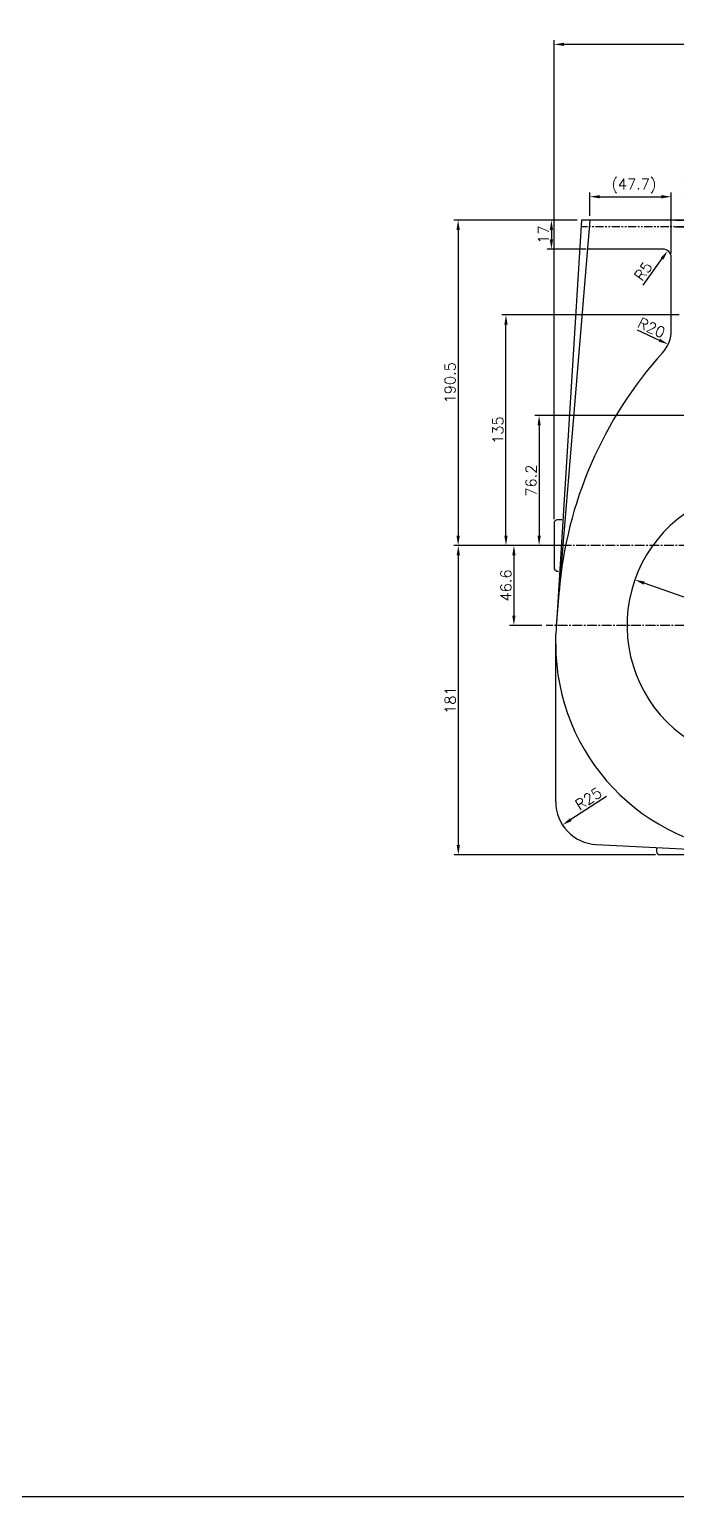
# Model space of a CAD drawing. Header units: millimetres. Extents: x -3508 to 12243, y -3609 to 4092.
# Drawn here: x 6029 to 6408, y -654 to 205 of the extents above; entities that cross this region are included whole.
import ezdxf

# ---------------------------------------------------------------- set-up
doc = ezdxf.new("R2010")
doc.units = ezdxf.units.MM
doc.header["$LTSCALE"] = 0.3
doc.header["$PDSIZE"] = -50
doc.linetypes.add('CENTER2', pattern=[28.575, 19.05, -3.175, 3.175, -3.175])
doc.linetypes.add('PHANTOM2', pattern=[31.75, 15.875, -3.175, 3.175, -3.175, 3.175, -3.175])
doc.layers.add('center', color=1, linetype='CENTER2')
doc.layers.add('CHAIN ...', color=8, linetype='PHANTOM2')
doc.styles.add('rs', font='romans.shx')
doc.dimstyles.new('sarab', dxfattribs={"dimscale": 3, "dimtxt": 2.5, "dimasz": 2.3, "dimexe": 1, "dimexo": 1, "dimtad": 1, "dimdec": 3, "dimdsep": 46, "dimtxsty": 'rs', "dimcen": 0, "dimclrd": 1, "dimclre": 1, "dimclrt": 7, "dimadec": 3, "dimazin": 2, "dimtfac": 1, "dimtdec": 3, "dimtmove": 0, "dimatfit": 3, "dimfxl": 0, "dimarcsym": 0})

# ---------------------------------------------------------------- blocks, each defined once
blk = doc.blocks.new('*D82')
at = {"color": 1, "lineweight": -2, "transparency": 16777216}
blk.add_line((6458.95, -143.57), (6388.96, -118.8), dxfattribs=at)
at = {"color": 1, "transparency": 16777216}
blk.add_solid([(6389.28, -117.9), (6388.64, -119.7), (6383.54, -116.88)], dxfattribs=at)
at = {"layer": 'Defpoints', "color": 0, "transparency": 16777216}
for p in [(6383.54, -116.88), (6458.95, -143.57)]:
    blk.add_point(p, dxfattribs=at)
at = {"color": 7, "transparency": 16777216, "insert": (6429.19, -128.07), "char_height": 6.25, "attachment_point": 5, "rotation": 340.51069, "style": 'rs'}
blk.add_mtext('R80', dxfattribs=at)
blk = doc.blocks.new('*D86')
at = {"color": 1, "lineweight": -2, "transparency": 16777216}
for p, q in [((6343.81, -96.82), (6310.19, -96.82)), ((6312.69, -102.57), (6312.69, -137.82)), ((6329.03, -143.57), (6310.19, -143.57))]:
    blk.add_line(p, q, dxfattribs=at)
at = {"color": 1, "transparency": 16777216}
for points in [[(6311.73, -102.57), (6313.65, -102.57), (6312.69, -96.82)], [(6311.73, -137.82), (6313.65, -137.82), (6312.69, -143.57)]]:
    blk.add_solid(points, dxfattribs=at)
at = {"layer": 'Defpoints', "color": 0, "transparency": 16777216}
for p in [(6346.31, -96.82), (6312.69, -143.57), (6331.53, -143.57)]:
    blk.add_point(p, dxfattribs=at)
at = {"color": 7, "transparency": 16777216, "insert": (6308, -120.2), "char_height": 6.25, "attachment_point": 5, "rotation": 90, "style": 'rs'}
blk.add_mtext('46.6', dxfattribs=at)
blk = doc.blocks.new('*D94')
at = {"color": 1, "lineweight": -2, "transparency": 16777216}
for p, q in [((6462.55, -20.82), (6324.97, -20.82)), ((6327.47, -26.57), (6327.47, -91.07)), ((6342.25, -96.82), (6324.97, -96.82))]:
    blk.add_line(p, q, dxfattribs=at)
at = {"color": 1, "transparency": 16777216}
for points in [[(6326.51, -26.57), (6328.43, -26.57), (6327.47, -20.82)], [(6326.51, -91.07), (6328.43, -91.07), (6327.47, -96.82)]]:
    blk.add_solid(points, dxfattribs=at)
at = {"layer": 'Defpoints', "color": 0, "transparency": 16777216}
for p in [(6465.05, -20.82), (6327.47, -96.82), (6344.75, -96.82)]:
    blk.add_point(p, dxfattribs=at)
at = {"color": 7, "transparency": 16777216, "insert": (6322.78, -58.82), "char_height": 6.25, "attachment_point": 5, "rotation": 90, "style": 'rs'}
blk.add_mtext('76.2', dxfattribs=at)
blk = doc.blocks.new('*D108')
at = {"color": 1, "lineweight": -2, "transparency": 16777216}
for p, q in [((6349.83, 93.68), (6277.52, 93.68)), ((6280.02, 87.93), (6280.02, -91.07)), ((6342.25, -96.82), (6277.52, -96.82))]:
    blk.add_line(p, q, dxfattribs=at)
at = {"color": 1, "transparency": 16777216}
for points in [[(6279.06, 87.93), (6280.98, 87.93), (6280.02, 93.68)], [(6279.06, -91.07), (6280.98, -91.07), (6280.02, -96.82)]]:
    blk.add_solid(points, dxfattribs=at)
at = {"layer": 'Defpoints', "color": 0, "transparency": 16777216}
for p in [(6352.33, 93.68), (6280.02, -96.82), (6344.75, -96.82)]:
    blk.add_point(p, dxfattribs=at)
at = {"color": 7, "transparency": 16777216, "insert": (6275.33, -1.57), "char_height": 6.25, "attachment_point": 5, "rotation": 90, "style": 'rs'}
blk.add_mtext('190.5', dxfattribs=at)
blk = doc.blocks.new('*D132')
at = {"color": 1, "lineweight": -2, "transparency": 16777216}
for p, q in [((6357.2, 96.18), (6357.2, 109.83)), ((6362.95, 107.33), (6399.15, 107.33)), ((6404.9, 74.18), (6404.9, 109.83))]:
    blk.add_line(p, q, dxfattribs=at)
at = {"color": 1, "transparency": 16777216}
for points in [[(6362.95, 108.28), (6362.95, 106.37), (6357.2, 107.33)], [(6399.15, 108.28), (6399.15, 106.37), (6404.9, 107.33)]]:
    blk.add_solid(points, dxfattribs=at)
at = {"layer": 'Defpoints', "color": 0, "transparency": 16777216}
for p in [(6404.9, 107.33), (6357.2, 93.68), (6404.9, 71.68)]:
    blk.add_point(p, dxfattribs=at)
at = {"color": 7, "transparency": 16777216, "insert": (6383, 113.65), "char_height": 6.25, "attachment_point": 5, "style": 'rs'}
blk.add_mtext('(47.7)', dxfattribs=at)
blk = doc.blocks.new('*D133')
at = {"color": 1, "lineweight": -2, "transparency": 16777216}
for p, q in [((6348.27, 93.68), (6332.17, 93.68)), ((6334.67, 87.93), (6334.67, 82.43)), ((6354.94, 76.68), (6332.17, 76.68))]:
    blk.add_line(p, q, dxfattribs=at)
at = {"color": 1, "transparency": 16777216}
for points in [[(6333.71, 87.93), (6335.63, 87.93), (6334.67, 93.68)], [(6333.71, 82.43), (6335.63, 82.43), (6334.67, 76.68)]]:
    blk.add_solid(points, dxfattribs=at)
at = {"layer": 'Defpoints', "color": 0, "transparency": 16777216}
for p in [(6350.77, 93.68), (6334.67, 76.68), (6357.44, 76.68)]:
    blk.add_point(p, dxfattribs=at)
at = {"color": 7, "transparency": 16777216, "insert": (6329.98, 85.18), "char_height": 6.25, "attachment_point": 5, "rotation": 90, "style": 'rs'}
blk.add_mtext('17', dxfattribs=at)
blk = doc.blocks.new('*D240')
at = {"color": 1, "lineweight": -2, "transparency": 16777216}
blk.add_line((6384.9, 29.38), (6397.83, 23.38), dxfattribs=at)
at = {"color": 1, "transparency": 16777216}
blk.add_solid([(6398.23, 24.25), (6397.43, 22.52), (6403.05, 20.97)], dxfattribs=at)
at = {"layer": 'Defpoints', "color": 0, "transparency": 16777216}
for p in [(6384.9, 29.38), (6403.05, 20.97)]:
    blk.add_point(p, dxfattribs=at)
at = {"color": 7, "transparency": 16777216, "insert": (6393.34, 30.63), "char_height": 6.25, "attachment_point": 5, "rotation": 335.11834, "style": 'rs'}
blk.add_mtext('R20', dxfattribs=at)
blk = doc.blocks.new('*D241')
at = {"color": 1, "lineweight": -2, "transparency": 16777216}
blk.add_line((6388.46, 55.58), (6399.47, 71.07), dxfattribs=at)
at = {"color": 1, "transparency": 16777216}
blk.add_solid([(6398.69, 71.62), (6400.25, 70.51), (6402.8, 75.75)], dxfattribs=at)
at = {"layer": 'Defpoints', "color": 0, "transparency": 16777216}
for p in [(6399.9, 71.68), (6402.8, 75.75)]:
    blk.add_point(p, dxfattribs=at)
at = {"color": 7, "transparency": 16777216, "insert": (6388.48, 63.7), "char_height": 6.25, "attachment_point": 5, "rotation": 54.59659, "style": 'rs'}
blk.add_mtext('R5', dxfattribs=at)
blk = doc.blocks.new('*D245')
at = {"color": 1, "lineweight": -2, "transparency": 16777216}
for p, q in [((6424.13, 99.43), (6424.13, 120.21)), ((6407.4, 93.68), (6426.63, 93.68)), ((6407.4, 89.68), (6426.63, 89.68)), ((6424.13, 89.68), (6424.13, 93.68)), ((6424.13, 83.93), (6424.13, 78.18))]:
    blk.add_line(p, q, dxfattribs=at)
at = {"color": 1, "transparency": 16777216}
for points in [[(6423.17, 99.43), (6425.09, 99.43), (6424.13, 93.68)], [(6423.17, 83.93), (6425.09, 83.93), (6424.13, 89.68)]]:
    blk.add_solid(points, dxfattribs=at)
at = {"layer": 'Defpoints', "color": 0, "transparency": 16777216}
for p in [(6404.9, 93.68), (6404.9, 89.68), (6424.13, 89.68)]:
    blk.add_point(p, dxfattribs=at)
at = {"color": 7, "transparency": 16777216, "insert": (6417.8, 112.69), "char_height": 6.25, "attachment_point": 5, "rotation": 90, "style": 'rs'}
blk.add_mtext('(4)', dxfattribs=at)
blk = doc.blocks.new('*D306')
at = {"color": 1, "lineweight": -2, "transparency": 16777216}
blk.add_line((6366.99, -243.76), (6346.02, -257.28), dxfattribs=at)
at = {"color": 1, "transparency": 16777216}
blk.add_solid([(6345.5, -256.47), (6346.54, -258.09), (6341.19, -260.4)], dxfattribs=at)
at = {"layer": 'Defpoints', "color": 0, "transparency": 16777216}
for p in [(6362.2, -246.85), (6341.19, -260.4)]:
    blk.add_point(p, dxfattribs=at)
at = {"color": 7, "transparency": 16777216, "insert": (6356.38, -245.02), "char_height": 6.25, "attachment_point": 5, "rotation": 32.81591, "style": 'rs'}
blk.add_mtext('R25', dxfattribs=at)
blk = doc.blocks.new('*D335')
at = {"color": 1, "lineweight": -2, "transparency": 16777216}
for p, q in [((6324.97, -96.82), (6277.63, -96.82)), ((6280.13, -102.57), (6280.13, -272.07)), ((6395.7, -277.82), (6277.63, -277.82))]:
    blk.add_line(p, q, dxfattribs=at)
at = {"color": 1, "transparency": 16777216}
for points in [[(6279.17, -102.57), (6281.09, -102.57), (6280.13, -96.82)], [(6279.17, -272.07), (6281.09, -272.07), (6280.13, -277.82)]]:
    blk.add_solid(points, dxfattribs=at)
at = {"layer": 'Defpoints', "color": 0, "transparency": 16777216}
for p in [(6327.47, -96.82), (6280.13, -277.82), (6398.2, -277.82)]:
    blk.add_point(p, dxfattribs=at)
at = {"color": 7, "transparency": 16777216, "insert": (6275.45, -187.32), "char_height": 6.25, "attachment_point": 5, "rotation": 90, "style": 'rs'}
blk.add_mtext('181', dxfattribs=at)
blk = doc.blocks.new('_DatumFilled')
at = {"color": 0, "linetype": 'ByBlock'}
blk.add_solid([(0, 0.58), (-1, 0), (0, -0.58)], dxfattribs=at)
blk = doc.blocks.new('*D339')
at = {"color": 1, "lineweight": -2, "transparency": 16777216}
for p, q in [((6336.2, -81.32), (6336.2, 199)), ((6766.2, 145.08), (6766.2, 199)), ((6760.45, 196.5), (6341.95, 196.5))]:
    blk.add_line(p, q, dxfattribs=at)
at = {"color": 1, "transparency": 16777216}
for points in [[(6341.95, 197.46), (6341.95, 195.54), (6336.2, 196.5)], [(6760.45, 197.46), (6760.45, 195.54), (6766.2, 196.5)]]:
    blk.add_solid(points, dxfattribs=at)
at = {"layer": 'Defpoints', "color": 0, "transparency": 16777216}
for p in [(6336.2, 196.5), (6766.2, 142.58), (6336.2, -83.82)]:
    blk.add_point(p, dxfattribs=at)
at = {"color": 7, "transparency": 16777216, "insert": (6551.2, 201.19), "char_height": 6.25, "attachment_point": 5, "style": 'rs'}
blk.add_mtext('430', dxfattribs=at)
blk = doc.blocks.new('*D340')
at = {"color": 1, "lineweight": -2, "transparency": 16777216}
for p, q in [((6409.59, 38.18), (6305.55, 38.18)), ((6308.05, -91.07), (6308.05, 32.43)), ((6324.97, -96.82), (6305.55, -96.82))]:
    blk.add_line(p, q, dxfattribs=at)
at = {"color": 1, "transparency": 16777216}
for points in [[(6307.09, 32.43), (6309, 32.43), (6308.05, 38.18)], [(6307.09, -91.07), (6309, -91.07), (6308.05, -96.82)]]:
    blk.add_solid(points, dxfattribs=at)
at = {"layer": 'Defpoints', "color": 0, "transparency": 16777216}
for p in [(6308.05, 38.18), (6412.09, 38.18), (6327.47, -96.82)]:
    blk.add_point(p, dxfattribs=at)
at = {"color": 7, "transparency": 16777216, "insert": (6303.36, -29.32), "char_height": 6.25, "attachment_point": 5, "rotation": 90, "style": 'rs'}
blk.add_mtext('135', dxfattribs=at)

msp = doc.modelspace()

# ---------------------------------------------------------------- linework, layer by layer
for p, q in [((6352.2021, 93.6765), (6337.2021, -148.8036)), ((6357.2021, 93.6765), (6337.5137, -143.7655)), ((6917.2021, 93.6765), (6352.2021, 93.6765)), ((6399.9021, 76.6765), (6355.7028, 76.6765)), ((6404.9021, 29.3804), (6404.9021, 71.6765)), ((6336.2021, -83.8235), (6336.2021, -109.8235)), ((6340.7305, -81.8235), (6338.2021, -81.8235)), ((6337.8374, -111.79), (6338.7677, -111.8508)), ((6337.2021, -246.8474), (6337.2021, -148.8036)), ((6360.9543, -271.8162), (6756.4699, -291.5805)), ((6396.2021, -273.5781), (6396.2021, -275.8235)), ((6424.2021, -277.8235), (6398.2021, -277.8235)), ((2624.0253, -653.5235), (7977.3716, -653.5235))]:
    msp.add_line(p, q)
for centre, radius, start, end in [((6399.9021, 71.6765), 5, 360, 90), ((6384.9021, 29.3804), 20, 317.9048346, 0), ((6576.3464, -143.5735), 238, 137.9048346, 175.2599622), ((6458.9521, -143.5735), 80, 105.1043685, 296.9664719), ((6338.2021, -83.8235), 2, 90, 180), ((6338.2021, -109.8235), 2, 180, 259.4949594), ((6459.2021, -154.5735), 122, 180, 267.139254), ((6362.2021, -246.8474), 25, 180, 267.139254), ((6398.2021, -275.8235), 2, 180, 270)]:
    msp.add_arc(centre, radius, start, end)
at = {"layer": 'center'}
for p, q in [((6955.0148, -96.8235), (6322.7022, -96.8235)), ((6652.7388, -143.5735), (6331.5308, -143.5735))]:
    msp.add_line(p, q, dxfattribs=at)
at = {"layer": 'CHAIN ...'}
msp.add_line((6917.7149, 89.6765), (6352.2021, 89.6765), dxfattribs=at)

# ---------------------------------------------------------------- dimensions: what is measured, and where the dimension line sits
dim = msp.add_linear_dim(base=(6336.2021, 196.4994), p1=(6766.2021, 142.5815), p2=(6336.2021, -83.8235), dimstyle='sarab', override={"dimscale": 2.5, "dimtoh": 1, "dimdec": 2, "dimcen": 2.5, "dimadec": 1, "dimtdec": 2, "dimldrblk": 'DatumFilled'})
dim.commit()
dim.dimension.update_dxf_attribs({"geometry": '*D339', "text_midpoint": (6551.2021, 201.1869)})
dim = msp.add_linear_dim(base=(6404.9021, 107.326), p1=(6357.2021, 93.6765), p2=(6404.9021, 71.6765), text='(<>)', dimstyle='sarab', override={"dimscale": 2.5, "dimdec": 2, "dimadec": 2, "dimtdec": 2, "dimatfit": 0})
dim.commit()
dim.dimension.update_dxf_attribs({"geometry": '*D132', "text_midpoint": (6382.9958, 107.326), "dimtype": 160})
dim = msp.add_linear_dim(base=(6424.1269, 89.6765), p1=(6404.9021, 93.6765), p2=(6404.9021, 89.6765), angle=90, text='(<>)', dimstyle='sarab', override={"dimscale": 2.5, "dimdec": 2, "dimadec": 2, "dimtdec": 2, "dimatfit": 0})
dim.commit()
dim.dimension.update_dxf_attribs({"geometry": '*D245', "text_midpoint": (6424.1269, 112.6913), "dimtype": 160})
for base, p1, p2, override, picture, middle in [((6280.0186, -96.8235), (6352.3284, 93.6765), (6344.7477, -96.8235), {"dimscale": 2.5, "dimdec": 2, "dimadec": 2, "dimtdec": 2, "dimatfit": 0}, '*D108', (6280.0186, -1.5735)), ((6308.0465, 38.1765), (6327.4669, -96.8235), (6412.0921, 38.1765), {"dimscale": 2.5, "dimtoh": 1, "dimdec": 2, "dimcen": 2.5, "dimadec": 1, "dimtdec": 2, "dimldrblk": 'DatumFilled'}, '*D340', (6308.0465, -29.3235)), ((6280.1333, -277.8235), (6327.4669, -96.8235), (6398.2021, -277.8235), {"dimscale": 2.5, "dimtoh": 1, "dimdec": 2, "dimcen": 2.5, "dimadec": 1, "dimtdec": 2, "dimldrblk": 'DatumFilled'}, '*D335', (6280.1333, -187.3235))]:
    dim = msp.add_linear_dim(base=base, p1=p1, p2=p2, angle=90, dimstyle='sarab', override=override)
    dim.commit()
    dim.dimension.update_dxf_attribs({"geometry": picture, "text_midpoint": middle, "dimtype": 160})
dim = msp.add_linear_dim(base=(6334.6712, 76.6765), p1=(6350.7659, 93.6765), p2=(6357.441, 76.6765), angle=90, dimstyle='sarab', override={"dimscale": 2.5, "dimdec": 2, "dimadec": 2, "dimtdec": 2, "dimatfit": 0})
dim.commit()
dim.dimension.update_dxf_attribs({"geometry": '*D133', "text_midpoint": (6329.9837, 85.1765)})
for center, mpoint, override, picture, middle in [((6399.9021, 71.6765), (6402.7987, 75.7519), {"dimscale": 2.5, "dimdec": 2, "dimadec": 2, "dimtdec": 2, "dimtmove": 1, "dimatfit": 0}, '*D241', (6392.3001, 60.9808)), ((6458.9521, -143.5735), (6383.5358, -116.8831), {"dimscale": 2.5, "dimdec": 2, "dimadec": 2, "dimtdec": 2, "dimatfit": 0}, '*D82', (6427.6293, -132.4882)), ((6362.2021, -246.8474), (6341.1917, -260.3959), {"dimscale": 2.5, "dimdec": 2, "dimcen": 2.5, "dimadec": 2, "dimtdec": 2}, '*D306', (6358.9229, -248.9619))]:
    dim = msp.add_radius_dim(center=center, mpoint=mpoint, dimstyle='sarab', override=override)
    dim.commit()
    dim.dimension.update_dxf_attribs({"geometry": picture, "text_midpoint": middle, "dimtype": 164})
dim = msp.add_radius_dim(center=(6384.9021, 29.3804), mpoint=(6403.0456, 20.9655), dimstyle='sarab', override={"dimscale": 2.5, "dimdec": 2, "dimadec": 2, "dimtdec": 2, "dimatfit": 0})
dim.commit()
dim.dimension.update_dxf_attribs({"geometry": '*D240', "text_midpoint": (6393.338, 30.635)})
for base, p1, p2, text, picture, middle in [((6327.4669, -96.8235), (6465.0483, -20.8235), (6344.7477, -96.8235), '76.2', '*D94', (6322.7794, -58.8235)), ((6312.6875, -143.5735), (6346.3102, -96.8235), (6331.5308, -143.5735), '46.6', '*D86', (6308, -120.1985))]:
    dim = msp.add_linear_dim(base=base, p1=p1, p2=p2, angle=90, text=text, dimstyle='sarab', override={"dimscale": 2.5, "dimdec": 2, "dimadec": 2, "dimtdec": 2, "dimatfit": 0})
    dim.commit()
    dim.dimension.update_dxf_attribs({"geometry": picture, "text_midpoint": middle})

doc.saveas('drawing.dxf')
